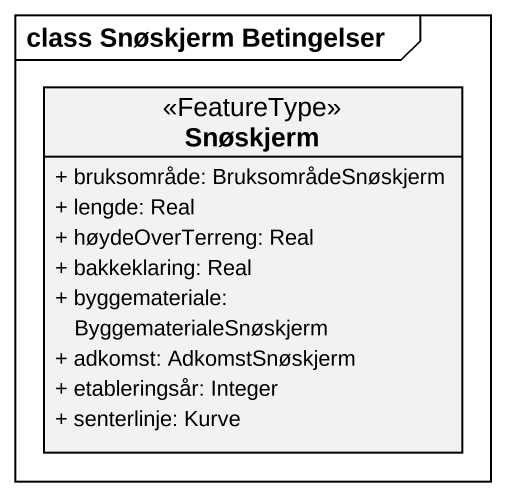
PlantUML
@startuml
mainframe class Snøskjerm Betingelser
hide circle
hide empty members
skinparam classAttributeIconSize 0
class Snøskjerm <<FeatureType>> {
  + bruksområde: BruksområdeSnøskjerm
  + lengde: Real
  + høydeOverTerreng: Real
  + bakkeklaring: Real
  + byggemateriale: ByggematerialeSnøskjerm
  + adkomst: AdkomstSnøskjerm
  + etableringsår: Integer
  + senterlinje: Kurve
}
@enduml
